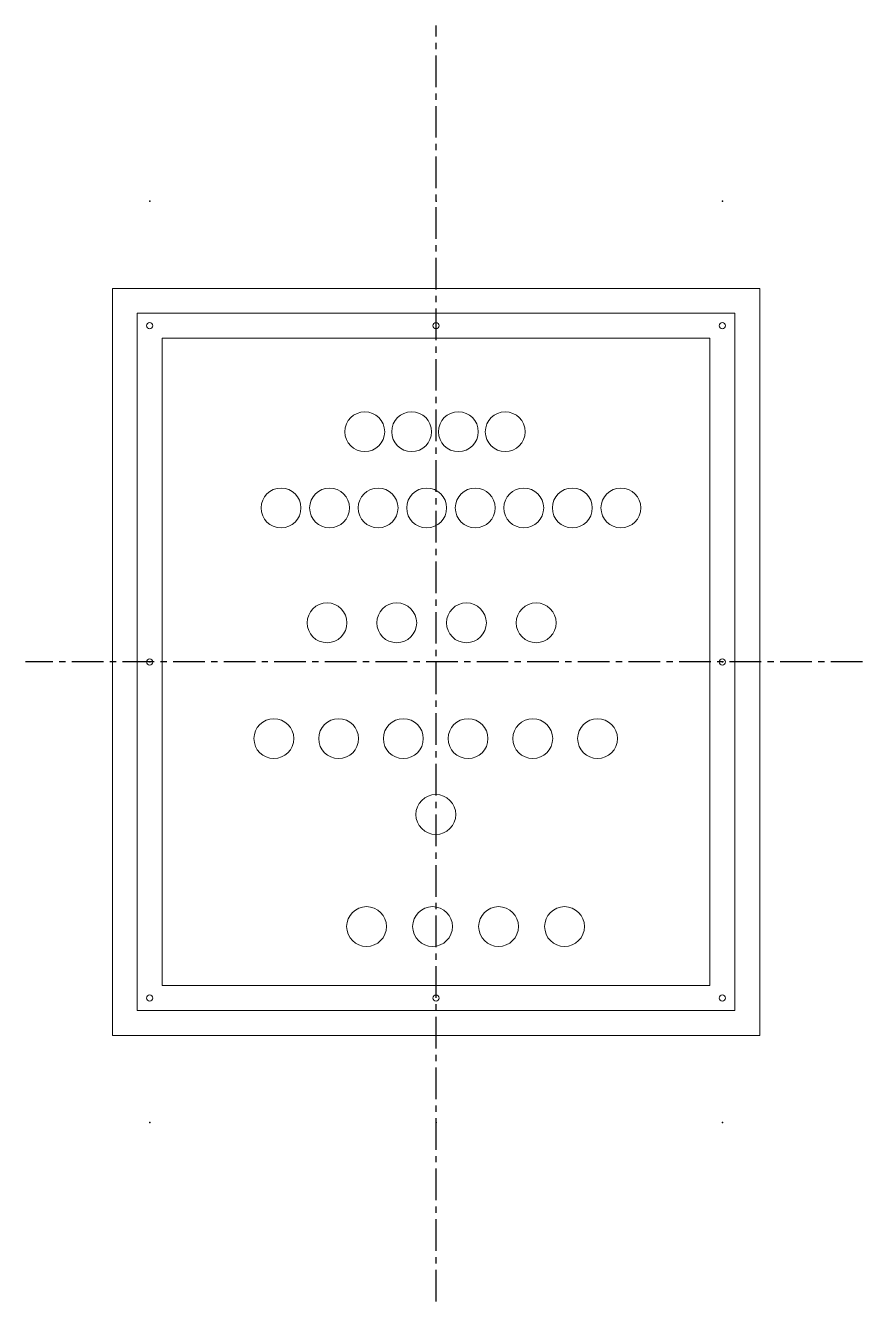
# Model space of a CAD drawing. Header units: millimetres. Extents: x -165 to 171, y -257 to 256.
import ezdxf

# ---------------------------------------------------------------- set-up
doc = ezdxf.new("R2010")
doc.units = ezdxf.units.MM
doc.header["$PDSIZE"] = -1
doc.linetypes.add('CENTERX2', pattern=[20.32, 12.7, -2.54, 2.54, -2.54])

msp = doc.modelspace()

# ---------------------------------------------------------------- linework, layer by layer
at = {"color": 7, "linetype": 'CENTERX2'}
for p, q in [((0, -256.83), (0, 255.55)), ((171.25, 0), (-164.9, 0))]:
    msp.add_line(p, q, dxfattribs=at)
at = {"color": 7, "linetype": 'Continuous', "lineweight": 15}
for p, q in [((-130, 150), (-130, -150)), ((130, 150), (-130, 150)), ((130, -150), (130, 150)), ((-120, 140), (-120, -140)), ((120, 140), (-120, 140)), ((120, -140), (120, 140)), ((110, 130), (-110, 130)), ((-110, 130), (-110, -130)), ((110, -130), (110, 130)), ((-110, -130), (110, -130)), ((-120, -140), (120, -140)), ((-130, -150), (130, -150))]:
    msp.add_line(p, q, dxfattribs=at)
for centre, radius in [((-115, 135), 1.25), ((0, 135), 1.25), ((115, 135), 1.25), ((-28.64, 92.44), 8), ((-9.84, 92.44), 8), ((8.96, 92.44), 8), ((27.76, 92.44), 8), ((-62.28, 61.83), 8), ((-42.78, 61.83), 8), ((-23.28, 61.83), 8), ((-3.78, 61.83), 8), ((15.72, 61.83), 8), ((35.22, 61.83), 8), ((54.72, 61.83), 8), ((74.22, 61.83), 8), ((-43.8, 15.7), 8), ((-15.8, 15.7), 8), ((12.2, 15.7), 8), ((40.2, 15.7), 8), ((-115, 0), 1.25), ((115, 0), 1.25), ((-65.16, -30.81), 8), ((-39.16, -30.81), 8), ((-13.16, -30.81), 8), ((12.84, -30.81), 8), ((38.84, -30.81), 8), ((64.84, -30.81), 8), ((-0.1, -61.28), 8), ((-27.92, -106.28), 8), ((-1.42, -106.28), 8), ((25.08, -106.28), 8), ((51.58, -106.28), 8), ((-115, -135), 1.25), ((0, -135), 1.25), ((115, -135), 1.25)]:
    msp.add_circle(centre, radius, dxfattribs=at)
at = {"color": 7, "linetype": 'Continuous'}
for p in [(-115, 185), (0, 185), (115, 185), (-115, 0), (115, 0), (-115, -185), (0, -185), (115, -185)]:
    msp.add_point(p, dxfattribs=at)

doc.saveas('drawing.dxf')
